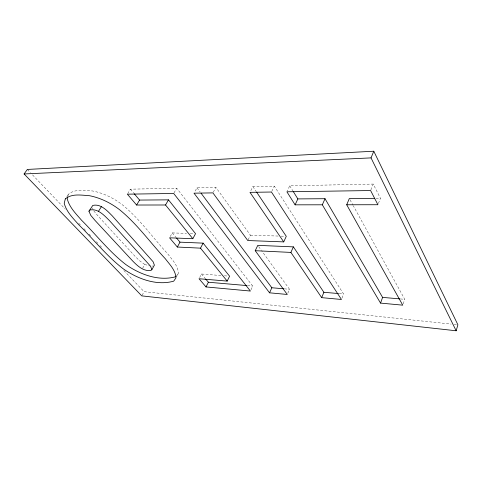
<?xml version="1.0" encoding="UTF-8"?>
<svg xmlns="http://www.w3.org/2000/svg" width="482" height="482" viewBox="0 0 482 482"><rect width="100%" height="100%" fill="white"/><g stroke="black" fill="none" stroke-linecap="round" stroke-linejoin="round"><path stroke-width="0.36" stroke-dasharray="2.41 1.81" d="M68.058 195.559L68.384 194.294C75.09 188.655 84.555 190.517 92.586 190.968C103.353 193.065 113.306 197.933 122.036 204.507C139.647 218.714 152.667 237.536 167.911 254.068C172.249 259.87 178.135 265.618 178.388 273.312L176.641 276.59M403.193 303.859L404.741 299.316L353.306 205.772M341.985 298.111L343.594 293.996L274.336 186.148L252.899 186.6L250.309 191.703M378.418 203.446L380.437 198.301L373.219 184.07L289.724 185.829L287.2 191.131M370.875 189.896L373.219 184.07M287.832 293.17L289.525 289.29L261.75 250.851M250.989 289.809L252.731 286.091L176.719 188.209L130.423 189.185L127.742 193.541M271.782 191.366L274.336 186.148M248.116 239.867L250.417 235.168L215.888 187.384L197.005 187.781L194.668 191.975M199.638 277.548L201.464 273.999L221.449 275.565M213.243 192.282L215.888 187.384M142.1 295.279L144.088 291.676L451.158 324.079M170.236 236.59L172.285 232.914L186.54 233.372M142.636 268.269L144.793 264.449L150.167 266.04M174.026 192.89L176.719 188.209M66.865 196.578L68.384 194.294M176.502 276.065L178.388 273.312M152.065 266.082L153.33 266.016M375.99 198.331L380.437 198.301M250.417 235.168L278.066 236.047M281.054 236.138L284.79 236.258M190.288 233.493L194.041 233.613M224.407 275.794L228.113 276.084M247.555 285.639L252.731 286.091M284.368 288.839L289.525 289.29M339.214 293.61L343.594 293.996M400.307 298.93L404.741 299.316M454.152 324.398L456.4 324.633M144.793 264.449L139.635 260.828L135.141 256.4L97.78 215.701L93.641 210.688M27.347 169.441L30.462 172.701M32.535 174.876L65.221 209.104M78.717 223.226L80.271 224.859M83.904 228.661L86.495 231.378M89.092 234.089L90.646 235.722M96.358 241.699L97.912 243.326M99.985 245.501L101.545 247.127M123.856 270.492L144.088 291.676M130.423 189.185L133.797 193.192M201.464 273.999L205.157 278.391M172.285 232.914L176.135 237.536M197.005 187.781L200.157 191.999M258.659 246.579L261.304 250.236M252.899 186.6L256.237 191.571M289.724 185.829L292.821 190.812M350.046 199.849L352.945 205.115M92.478 207.977L93.062 209.333"/><path stroke-width="0.72" d="M67.727 196.831L67.227 198.729C69.342 207.308 75.885 213.665 81.464 220.147C96.322 234.873 109.239 251.731 125.88 264.576C139.991 274.487 158.994 281.627 176.129 276.614M456.153 330.779L457.9 324.79L373.791 151.221L27.347 169.441L24.1 173.96L141.768 295.876L456.153 330.779L371.026 157.891L373.791 151.221M374.508 198.343L349.317 198.53L346.709 204.772L402.747 305.16L380.545 303.1L382.594 297.388L325.013 198.705L297.852 198.909L293.207 191.432M283.723 241.892L249.983 192.342L271.462 192.023L341.449 299.479L321.687 297.647L323.88 292.279L293.381 246.868L257.78 245.356L255.225 250.694L287.266 294.46L269.552 292.821L193.999 193.174L212.911 192.89L247.79 240.536L283.723 241.892L286.284 236.307L256.659 192.191M380.545 303.1L322.331 204.802L325.013 198.705M321.687 297.647L290.887 252.417L293.381 246.868M269.552 292.821L271.842 287.754L201.06 193.198M322.331 204.802L295.105 204.832L297.852 198.909M134.279 193.764L139.575 200.072L168.483 199.855L195.541 233.662L192.836 238.698L165.525 204.989L136.593 205.025L127.356 194.168L173.689 193.475L250.411 291.05L206.013 286.935L199.03 278.735L227.191 281.096L229.589 276.198L203.133 243.145L179.985 242.157L176.617 238.114M206.013 286.935L208.387 282.229L205.621 278.939M192.836 238.698L169.556 237.813L177.328 247.031L200.5 248.152L203.133 243.145M177.328 247.031L179.985 242.157M151.878 269.649L154.391 265.142L153.119 261.744L112.282 215.888C107.185 210.779 100.846 203.512 92.785 205.422L88.953 211.237L90.718 215.279L94.894 220.28L132.562 260.864C137.364 265.787 143.365 271.493 150.83 270.51L151.878 269.649L150.583 266.275L109.408 220.551C104.251 215.454 97.906 208.212 89.821 210.05L88.953 211.237M165.525 204.989L168.483 199.855M136.593 205.025L139.575 200.072M98.485 211.303L101.431 206.627M24.1 173.96L371.026 157.891M346.709 204.772L377.918 204.73L370.61 190.547L286.886 191.788L295.105 204.832M255.225 250.694L290.887 252.417M208.387 282.229L246.814 285.573M271.842 287.754L283.627 288.778M323.88 292.279L338.484 293.55M382.594 297.388L399.572 298.864M200.5 248.152L227.191 281.096M65.341 198.861L64.214 203.253C66.414 211.815 72.999 218.129 78.614 224.588C93.586 239.277 106.643 256.087 123.362 268.908C137.533 278.789 156.493 286.019 173.701 281.163L175.942 277.903C175.617 270.221 169.688 264.534 165.326 258.756C149.962 242.265 136.78 223.497 119.078 209.321C110.3 202.747 100.316 197.855 89.513 195.71C81.5 195.228 72.065 193.282 65.341 198.861"/></g></svg>
